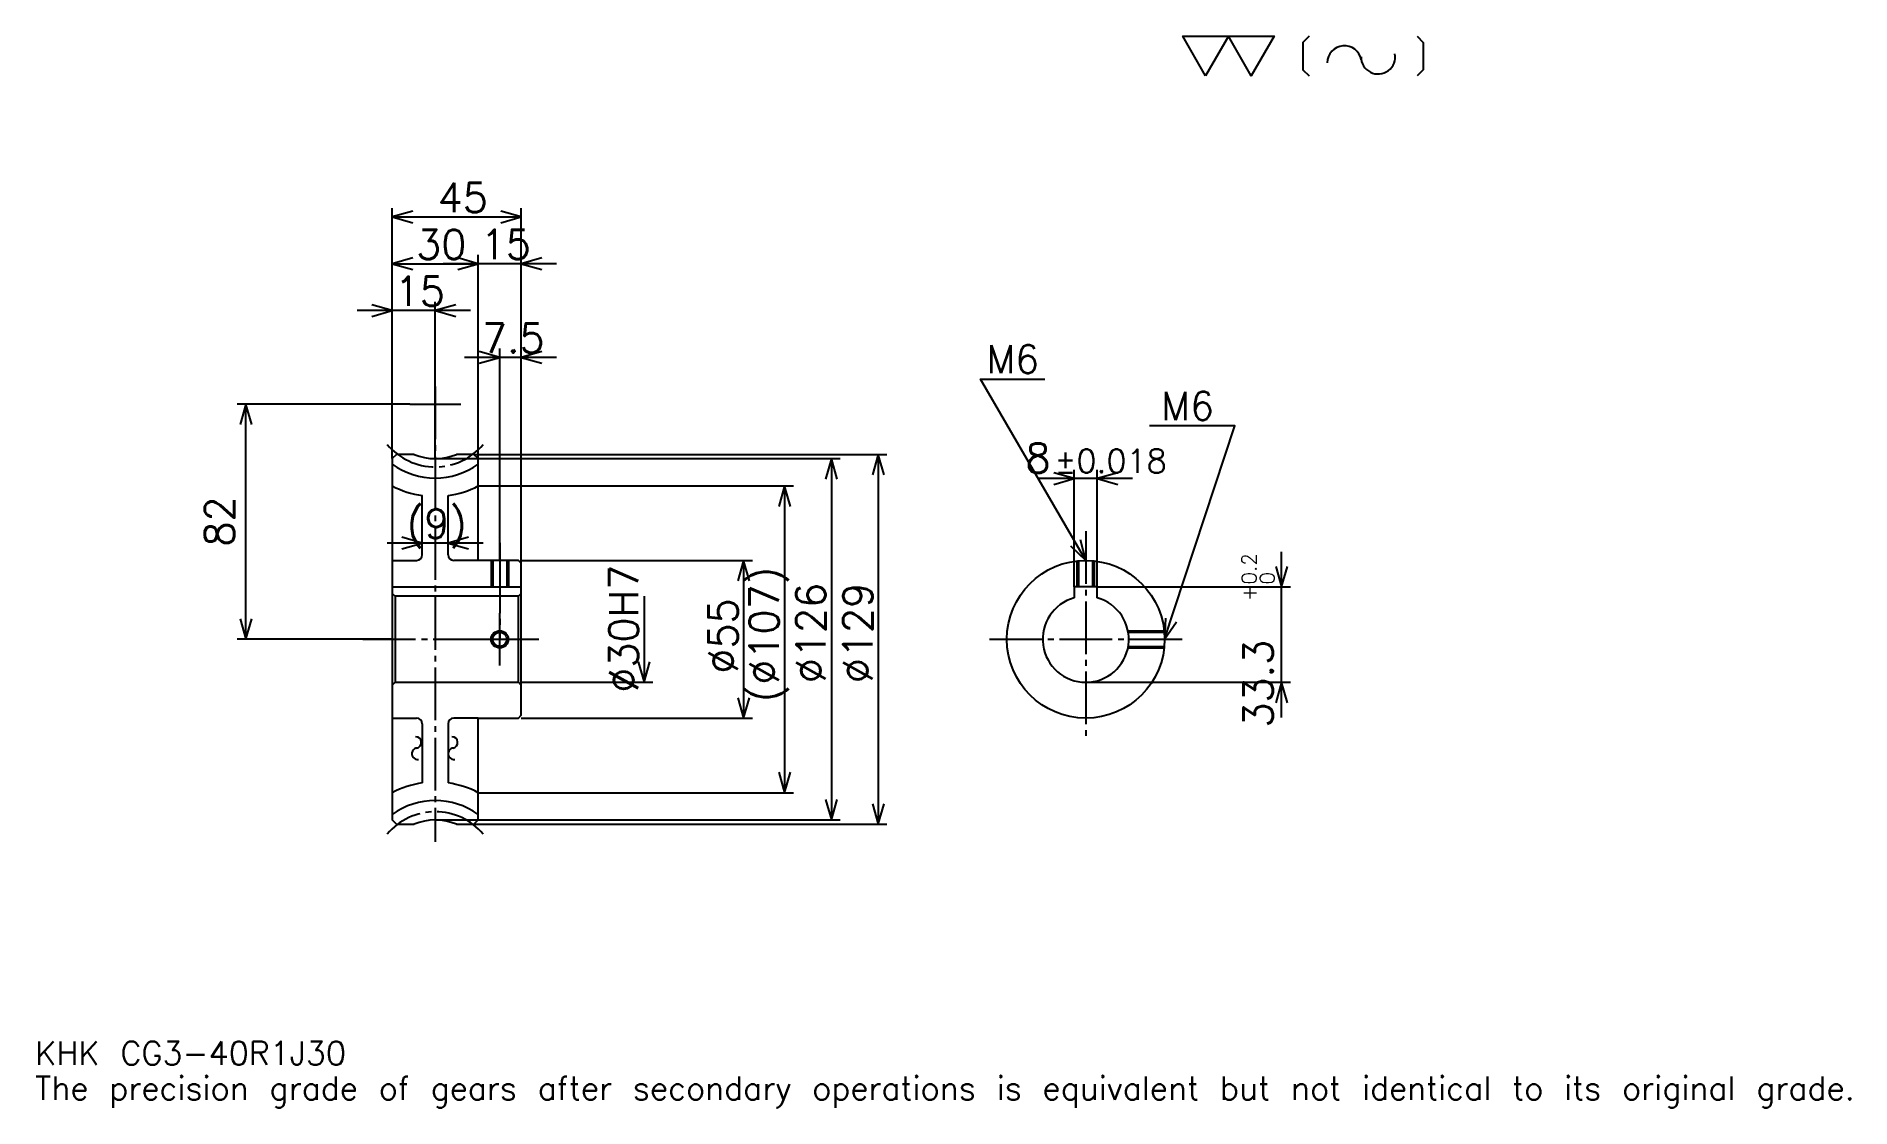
# Model space of a CAD drawing. Extents: x 21 to 654, y 7 to 381.
import ezdxf

# ---------------------------------------------------------------- set-up
doc = ezdxf.new("R2010")
doc.units = 0
doc.linetypes.add('DASHDOT', pattern=[24.489795, 18.367347, -2.040816, 2.040816, -2.040816])
doc.layers.get('0').update_dxf_attribs({"linetype": 'CONTINUOUS'})
doc.layers.add('DASHDOT', color=6, linetype='DASHDOT')
doc.styles.add('KANJI', font='TXT', dxfattribs={"bigfont": 'BIGFONT'})

msp = doc.modelspace()

# ---------------------------------------------------------------- linework, layer by layer
at = {"color": 5}
for p, q in [((144.897964, 235.341843), (144.897964, 321.209167)), ((144.897964, 318.147949), (189.897964, 318.147949)), ((189.897964, 235.341843), (189.897964, 321.209167)), ((174.897964, 235.341843), (174.897964, 304.882629)), ((144.897964, 301.821411), (174.897964, 301.821411)), ((202.142868, 301.821411), (162.653061, 301.821411)), ((172.142868, 285.494904), (132.653061, 285.494904)), ((144.897964, 235.341843), (144.897964, 288.556122)), ((159.897964, 252.841843), (159.897964, 288.556122)), ((182.397964, 235.341843), (182.397964, 272.229614)), ((202.142868, 269.168365), (170.153061, 269.168365)), ((151.020416, 252.841843), (90.81633, 252.841843)), ((93.877556, 170.841843), (93.877556, 252.841843)), ((159.897964, 233.841843), (159.897964, 252.841843)), ((144.897964, 233.841843), (144.897964, 235.341843)), ((173.397964, 235.341843), (189.897964, 235.341843)), ((174.897964, 233.841843), (174.897964, 235.341843)), ((182.397964, 198.341843), (182.397964, 235.341843)), ((182.397964, 198.341843), (182.397964, 235.341843)), ((189.897964, 235.341843), (317.448975, 235.341843)), ((189.897964, 197.341843), (189.897964, 235.341843)), ((314.387756, 235.341843), (314.387756, 106.341843)), ((159.897964, 233.841843), (189.897964, 233.841843)), ((189.897964, 233.841843), (301.122437, 233.841843)), ((298.061218, 233.841843), (298.061218, 107.841843)), ((382.785706, 189.141846), (382.785706, 229.974487)), ((390.785706, 189.141846), (390.785706, 229.974487)), ((174.897964, 224.341843), (189.897964, 224.341843)), ((189.897964, 224.341843), (284.795898, 224.341843)), ((281.73468, 224.341843), (281.73468, 117.341843)), ((403.03064, 226.913269), (370.540833, 226.913269)), ((176.642868, 204.423477), (143.153061, 204.423477)), ((189.897964, 198.341843), (270.510193, 198.341843)), ((267.448975, 198.341843), (267.448975, 143.341843)), ((455.102051, 143.596939), (455.102051, 201.386734)), ((232.755112, 185.841843), (232.755112, 155.841843)), ((390.785706, 189.141846), (458.163269, 189.141846)), ((144.897964, 170.841843), (90.81633, 170.841843)), ((189.897964, 155.841843), (235.816345, 155.841843)), ((386.785706, 155.841843), (458.163269, 155.841843)), ((189.897964, 143.341843), (270.510193, 143.341843)), ((174.897964, 117.341843), (189.897964, 117.341843)), ((189.897964, 117.341843), (284.795898, 117.341843)), ((159.897964, 107.841843), (189.897964, 107.841843)), ((189.897964, 107.841843), (301.122437, 107.841843)), ((173.397964, 106.341843), (189.897964, 106.341843)), ((189.897964, 106.341843), (317.448975, 106.341843))]:
    msp.add_line(p, q, dxfattribs=at)
at = {"color": 4}
for p, q in [((155.397964, 200.341843), (155.397964, 220.947739)), ((164.397964, 200.341843), (164.397964, 220.947739)), ((174.897964, 198.341843), (166.397964, 198.341843)), ((144.897964, 189.141846), (189.897964, 189.141846)), ((189.897964, 186.841843), (188.897964, 185.841843)), ((144.897964, 154.841843), (145.897964, 155.841843)), ((189.897964, 154.841843), (188.897964, 155.841843)), ((155.397964, 141.341843), (155.397964, 120.735947)), ((164.397964, 141.341843), (164.397964, 120.735947)), ((174.897964, 143.341843), (166.397964, 143.341843))]:
    msp.add_line(p, q, dxfattribs=at)
at = {"color": 7}
for points in [[(428.571442, 367.346924), (420.612244, 381.142853), (452.449005, 381.142853), (444.489807, 367.346924), (436.53064, 381.142853), (428.571442, 367.346924)], [(464.653076, 381.142853), (462.53064, 379.020386), (462.53064, 369.46936), (464.653076, 367.346924)], [(502.326538, 381.142853), (504.448975, 379.020386), (504.448975, 369.46936), (502.326538, 367.346924)]]:
    msp.add_lwpolyline(points, dxfattribs=at)
at = {"color": 5}
for points in [[(152.040817, 320.188782), (144.897964, 318.147949), (152.040817, 316.107147)], [(182.755112, 316.107147), (189.897964, 318.147949), (182.755112, 320.188782)], [(152.040817, 303.862244), (144.897964, 301.821411), (152.040817, 299.780609)], [(167.755112, 299.780609), (174.897964, 301.821411), (167.755112, 303.862244)], [(167.755112, 299.780609), (174.897964, 301.821411), (167.755112, 303.862244)], [(197.040817, 303.862244), (189.897964, 301.821411), (197.040817, 299.780609)], [(137.755112, 283.454102), (144.897964, 285.494904), (137.755112, 287.535706)], [(167.040817, 287.535706), (159.897964, 285.494904), (167.040817, 283.454102)], [(175.255112, 267.127563), (182.397964, 269.168365), (175.255112, 271.209198)], [(197.040817, 271.209198), (189.897964, 269.168365), (197.040817, 267.127563)], [(386.785706, 198.341843), (350.051025, 261.607147), (372.5, 261.607147)], [(95.918373, 245.698975), (93.877556, 252.841843), (91.836739, 245.698975)], [(414.285706, 170.841843), (438.775513, 245.280609), (408.979614, 245.280609)], [(316.428589, 228.19899), (314.387756, 235.341843), (312.346954, 228.19899)], [(300.102051, 226.69899), (298.061218, 233.841843), (296.020416, 226.69899)], [(375.642883, 224.872452), (382.785706, 226.913269), (375.642883, 228.954086)], [(397.928589, 228.954086), (390.785706, 226.913269), (397.928589, 224.872452)], [(283.775513, 217.19899), (281.73468, 224.341843), (279.693878, 217.19899)], [(148.255112, 202.38266), (155.397964, 204.423477), (148.255112, 206.464294)], [(171.540817, 206.464294), (164.397964, 204.423477), (171.540817, 202.38266)], [(381.434143, 203.494141), (386.785706, 198.341843), (384.963928, 205.543671)], [(269.489807, 191.19899), (267.448975, 198.341843), (265.408173, 191.19899)], [(453.061218, 196.284698), (455.102051, 189.141846), (457.142822, 196.284698)], [(91.836739, 177.984695), (93.877556, 170.841843), (95.918373, 177.984695)], [(414.579346, 178.264725), (414.285706, 170.841843), (418.456543, 176.989151)], [(230.714294, 162.984695), (232.755112, 155.841843), (234.795929, 162.984695)], [(457.142822, 148.69899), (455.102051, 155.841843), (453.061218, 148.69899)], [(265.408173, 150.484695), (267.448975, 143.341843), (269.489807, 150.484695)], [(279.693878, 124.484695), (281.73468, 117.341843), (283.775513, 124.484695)], [(296.020416, 114.984695), (298.061218, 107.841843), (300.102051, 114.984695)], [(312.346954, 113.484695), (314.387756, 106.341843), (316.428589, 113.484695)]]:
    msp.add_lwpolyline(points, dxfattribs=at)
at = {"color": 4}
for points in [[(152.498642, 235.341843), (146.397964, 235.341843), (144.897964, 233.841843), (144.897964, 154.841843)], [(167.297287, 106.341843), (173.397964, 106.341843), (174.897964, 107.841843), (174.897964, 143.341843), (188.897964, 143.341843), (189.897964, 144.341843), (189.897964, 197.341843), (188.897964, 198.341843), (174.897964, 198.341843), (174.897964, 233.841843), (173.397964, 235.341843), (167.297287, 235.341843)], [(144.897964, 198.341843), (153.397964, 198.341843)], [(179.397964, 198.341843), (179.397964, 189.141846)], [(179.937958, 198.341843), (179.937958, 189.141846)], [(184.857971, 198.341843), (184.857971, 189.141846)], [(185.397964, 198.341843), (185.397964, 189.141846)], [(383.785706, 189.141846), (383.785706, 198.177719)], [(384.325714, 189.141846), (384.325714, 198.231598)], [(389.245728, 189.141846), (389.245728, 198.231598)], [(389.785706, 189.141846), (389.785706, 198.177719)], [(144.897964, 186.841843), (145.897964, 185.841843), (145.897964, 155.841843), (188.897964, 155.841843), (188.897964, 185.841843), (145.897964, 185.841843)], [(390.785706, 185.298676), (390.785706, 189.141846), (382.785706, 189.141846), (382.785706, 185.298676)], [(401.482666, 173.841843), (414.121582, 173.841843)], [(401.582642, 173.301849), (414.175476, 173.301849)], [(401.482666, 167.841843), (414.121582, 167.841843)], [(401.582642, 168.381836), (414.175476, 168.381836)], [(144.897964, 154.841843), (144.897964, 107.841843), (146.397964, 106.341843), (152.498642, 106.341843)], [(144.897964, 143.341843), (153.397964, 143.341843)]]:
    msp.add_lwpolyline(points, dxfattribs=at)
for centre, radius in [((386.785706, 170.841843), 27.5), ((182.397964, 170.841843), 2.46)]:
    msp.add_circle(centre, radius, dxfattribs=at)
at = {"color": 7}
msp.add_circle((182.397964, 170.841843), 3, dxfattribs=at)
for centre, radius, start, end in [((476.989807, 371.881775), 5.969388, 10, 180), ((488.747192, 373.954926), 5.969388, 180, 10), ((153.733292, 130.932922), 1.989796, 90, 280), ((153.042236, 134.852051), 1.989796, 280, 90), ((166.406754, 130.932922), 1.989796, 90, 280), ((165.715698, 134.852051), 1.989796, 280, 90)]:
    msp.add_arc(centre, radius, start, end, dxfattribs=at)
at = {"color": 4}
for centre, radius, start, end in [((159.897964, 252.841843), 19, 247.080457927, 292.919542073), ((159.897964, 252.841843), 25.75, 234.371718589, 305.628281411), ((159.897964, 252.841843), 32.21, 242.241459103, 261.969040909), ((159.897964, 252.841843), 32.21, 278.030959091, 297.758540897), ((153.397964, 200.341843), 2, 270, 0), ((166.397964, 200.341843), 2, 180, 270), ((166.397964, 200.341843), 2, 180, 270), ((386.785706, 170.841843), 15, 105.466010323, 74.533989677), ((153.397964, 141.341843), 2, 0, 90), ((166.397964, 141.341843), 2, 90, 180), ((166.397964, 141.341843), 2, 90, 180), ((159.897964, 88.841843), 32.21, 98.030959091, 117.758540897), ((159.897964, 88.841843), 32.21, 62.241459103, 81.969040909), ((159.897964, 88.841843), 25.75, 54.371718589, 125.628281411), ((159.897964, 88.841843), 19, 67.080457927, 112.919542073)]:
    msp.add_arc(centre, radius, start, end, dxfattribs=at)
at = {"layer": 'DASHDOT', "color": 7}
for p, q in [((159.897964, 258.964294), (159.897964, 100.219391)), ((151.020416, 252.841843), (168.775513, 252.841843)), ((386.785706, 208.545929), (386.785706, 137.219391)), ((182.397964, 198.341843), (182.397964, 170.841843)), ((134.693878, 170.841843), (196.020416, 170.841843)), ((353.163269, 170.841843), (420.408142, 170.841843))]:
    msp.add_line(p, q, dxfattribs=at)
for points in [[(182.397964, 204.464294), (182.397964, 183.019394)], [(182.397964, 161.719391), (182.397964, 179.964294)], [(173.275513, 170.841843), (191.520416, 170.841843)]]:
    msp.add_lwpolyline(points, dxfattribs=at)
for centre, start, end in [((159.897964, 252.841843), 220.000002489, 319.999997511), ((159.897964, 88.841843), 40.000002489, 139.999997511)]:
    msp.add_arc(centre, 21.86, start, end, dxfattribs=at)

# ---------------------------------------------------------------- texts
at = {"color": 7, "style": 'KANJI'}
for s, height, p in [('45', 10.204082, (160.765305, 319.78064)), ('30', 10.204082, (153.265305, 303.454102)), ('15', 10.204082, (175.76532, 303.454102)), ('15', 10.204082, (145.765305, 287.127563)), ('7.5', 10.204082, (176.19899, 270.801025)), ('M6', 9.795919, (352.091858, 263.647949)), ('M6', 9.795919, (413.061279, 247.321442)), ('8', 10.204082, (365.722473, 228.954086)), ('%%p0.018', 8.163265, (375.823242, 228.954086)), ('(9)', 10.204082, (149.94899, 206.056122)), ('KHK CG3-40R1J30', 8.163265, (20.408163, 22.44898)), ('The precision grade of gears after secondary operations is equivalent but not identical to its original grade.', 8.163265, (20.408163, 10.204082))]:
    msp.add_text(s, height=height, dxfattribs=at).set_placement(p)
for s, height, p in [('82', 10.204082, (89.795921, 203.168365)), ('0.2', 5.102041, (446.326538, 189.947937)), ('%%c30H7', 10.204082, (230.714294, 152.219391)), ('(%%c107)', 10.204082, (279.693878, 148.903076)), ('0', 5.102041, (452.653076, 189.947937)), ('%%c55', 10.204082, (265.408173, 158.852051)), ('%%c126', 10.204082, (296.020416, 155.535721)), ('%%c129', 10.204082, (312.346954, 155.535721)), ('+', 5.102041, (446.326538, 184.233658)), ('33.3', 10.204082, (452.040833, 140.066345))]:
    msp.add_text(s, height=height, rotation=90, dxfattribs=at).set_placement(p)

doc.saveas('drawing.dxf')
